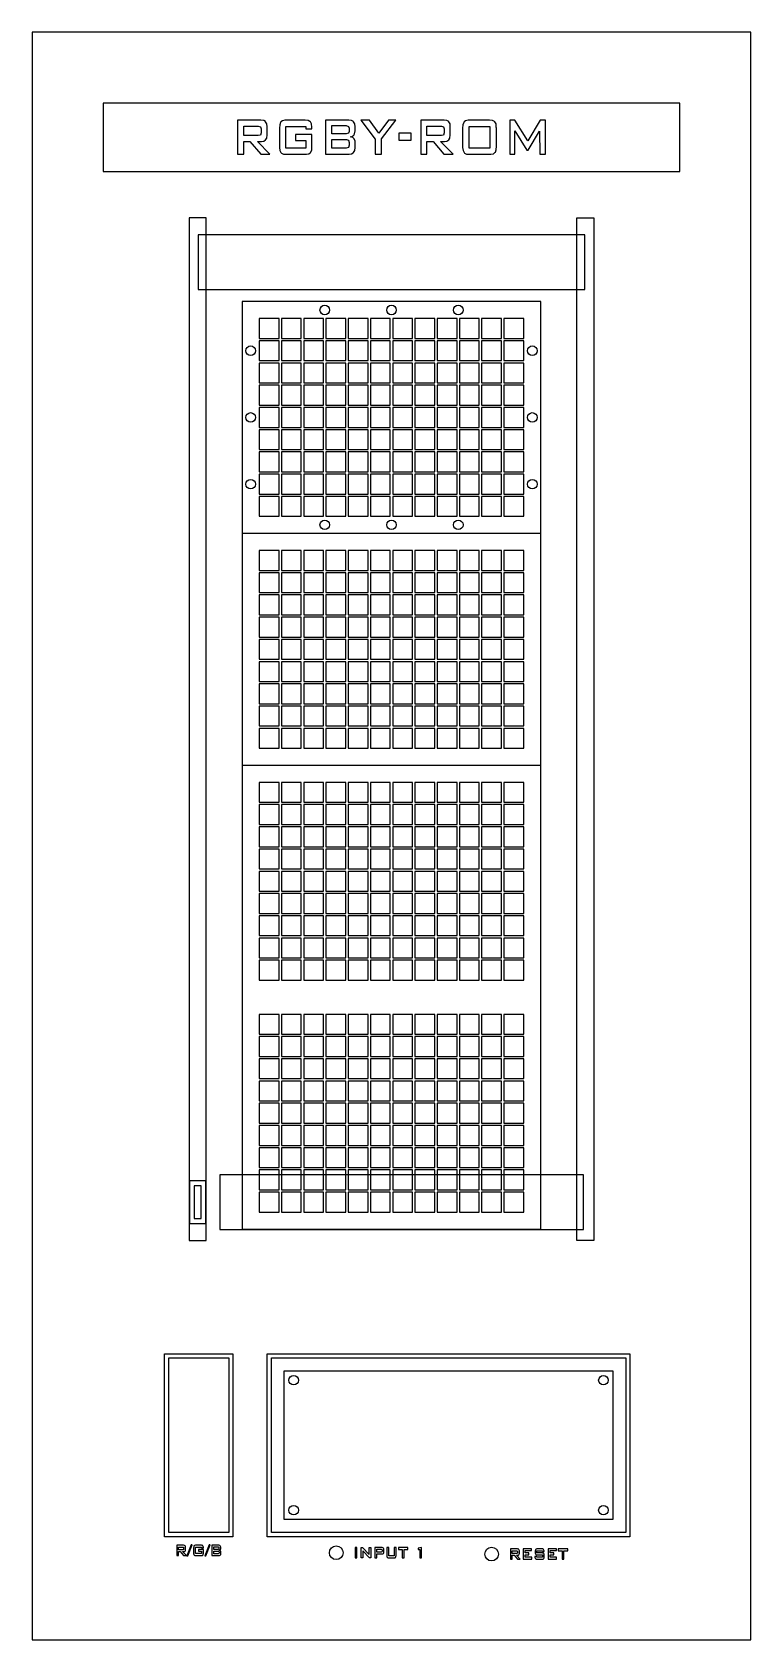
# Model space of a CAD drawing. Header units: inches. Extents: x 547 to 723, y 527 to 790.
# Drawn here: x 592.86 to 603.36, y 657.16 to 680.66 of the extents above; entities that cross this region are included whole.
import ezdxf

# ---------------------------------------------------------------- set-up
doc = ezdxf.new("R2010")
doc.units = ezdxf.units.IN
doc.header["$MEASUREMENT"] = 0

msp = doc.modelspace()

# ---------------------------------------------------------------- linework, layer by layer
at = {"color": 1, "linetype": 'ByBlock'}
for points in [[(592.861, 680.664), (592.861, 657.164), (603.361, 657.164), (603.361, 680.664)], [(593.898, 678.627), (602.324, 678.627), (602.324, 679.627), (593.898, 679.627)], [(595.403, 677.952), (595.153, 677.952), (595.153, 662.999), (595.403, 662.999)], [(600.818, 677.952), (601.068, 677.952), (601.068, 662.999), (600.818, 662.999)], [(600.293, 676.727), (595.928, 676.727), (595.928, 663.167), (600.293, 663.167)], [(600.293, 673.337), (595.928, 673.337), (595.928, 669.947), (600.293, 669.947)], [(594.857, 661.284), (595.732, 661.284), (595.732, 658.734), (594.857, 658.734)], [(596.357, 661.284), (601.532, 661.284), (601.532, 658.734), (596.357, 658.734)]]:
    msp.add_lwpolyline(points, close=True, dxfattribs=at)
at = {"color": 2, "linetype": 'ByBlock', "flags": 128}
for points in [[(596.247, 679.071), (596.272, 679.09), (596.288, 679.116), (596.294, 679.163), (596.294, 679.281), (596.288, 679.322), (596.272, 679.354), (596.269, 679.357), (596.243, 679.373), (596.202, 679.376), (595.86, 679.376), (595.86, 678.878), (595.952, 678.878), (595.952, 679.065), (596.04, 679.065), (596.202, 678.878), (596.335, 678.878), (596.151, 679.065), (596.202, 679.065), (596.209, 679.065)], [(596.205, 679.252), (596.205, 679.192), (596.196, 679.16), (596.161, 679.151), (595.952, 679.151), (595.952, 679.29), (596.161, 679.29), (596.196, 679.281)], [(596.948, 679.265), (596.948, 679.274), (596.941, 679.322), (596.929, 679.354), (596.919, 679.36), (596.891, 679.373), (596.849, 679.376), (596.573, 679.376), (596.554, 679.376), (596.519, 679.37), (596.494, 679.351), (596.491, 679.344), (596.478, 679.309), (596.475, 679.259), (596.475, 678.995), (596.475, 678.979), (596.481, 678.932), (596.494, 678.903), (596.504, 678.894), (596.532, 678.881), (596.573, 678.878), (596.849, 678.878), (596.868, 678.878), (596.903, 678.884), (596.929, 678.903), (596.932, 678.909), (596.945, 678.944), (596.948, 678.995), (596.948, 679.167), (596.707, 679.167), (596.707, 679.081), (596.859, 679.081), (596.859, 678.97), (596.567, 678.97), (596.567, 679.287), (596.859, 679.287), (596.859, 679.252), (596.948, 679.252)], [(597.582, 679.04), (597.579, 679.068), (597.563, 679.103), (597.544, 679.122), (597.509, 679.135), (597.532, 679.141), (597.56, 679.16), (597.57, 679.176), (597.579, 679.22), (597.579, 679.281), (597.573, 679.322), (597.557, 679.354), (597.554, 679.357), (597.528, 679.373), (597.487, 679.376), (597.144, 679.376), (597.144, 678.878), (597.462, 678.878), (597.49, 678.878), (597.525, 678.887), (597.551, 678.9), (597.554, 678.903), (597.573, 678.932), (597.582, 678.976)], [(597.49, 679.259), (597.49, 679.211), (597.484, 679.186), (597.449, 679.176), (597.237, 679.176), (597.237, 679.297), (597.449, 679.297), (597.484, 679.287)], [(597.966, 679.103), (598.172, 679.376), (598.065, 679.376), (597.925, 679.186), (597.789, 679.376), (597.665, 679.376), (597.871, 679.1), (597.871, 678.878), (597.966, 678.878)], [(598.398, 679.186), (598.217, 679.186), (598.217, 679.084), (598.398, 679.084)], [(598.969, 679.281), (598.966, 679.322), (598.95, 679.354), (598.947, 679.357), (598.918, 679.373), (598.88, 679.376), (598.537, 679.376), (598.537, 678.878), (598.629, 678.878), (598.629, 679.065), (598.718, 679.065), (598.877, 678.878), (599.013, 678.878), (598.826, 679.065), (598.88, 679.065), (598.883, 679.065), (598.921, 679.071), (598.95, 679.09), (598.962, 679.116), (598.969, 679.163)], [(598.88, 679.252), (598.88, 679.192), (598.87, 679.16), (598.839, 679.151), (598.629, 679.151), (598.629, 679.29), (598.839, 679.29), (598.87, 679.281)], [(599.645, 679.259), (599.641, 679.274), (599.638, 679.322), (599.622, 679.351), (599.616, 679.36), (599.588, 679.373), (599.543, 679.376), (599.251, 679.376), (599.232, 679.376), (599.194, 679.37), (599.172, 679.351), (599.166, 679.344), (599.153, 679.309), (599.15, 679.259), (599.15, 678.995), (599.15, 678.979), (599.156, 678.932), (599.172, 678.903), (599.178, 678.894), (599.207, 678.881), (599.251, 678.878), (599.543, 678.878), (599.562, 678.878), (599.6, 678.884), (599.622, 678.903), (599.629, 678.909), (599.638, 678.944), (599.645, 678.995)], [(599.245, 679.287), (599.549, 679.287), (599.549, 678.97), (599.245, 678.97)], [(600.362, 679.376), (600.285, 679.376), (600.102, 679.074), (599.914, 679.376), (599.838, 679.376), (599.838, 678.878), (599.914, 678.878), (599.914, 679.22), (600.086, 678.938), (600.105, 678.938), (600.273, 679.217), (600.276, 678.878), (600.362, 678.878)], [(597.494, 679.049), (597.494, 679.011), (597.484, 678.976), (597.449, 678.966), (597.237, 678.966), (597.237, 679.093), (597.449, 679.093), (597.452, 679.093), (597.484, 679.084)], [(595.087, 658.455), (595.095, 658.46), (595.1, 658.468), (595.101, 658.482), (595.101, 658.517), (595.1, 658.53), (595.095, 658.539), (595.094, 658.54), (595.086, 658.545), (595.074, 658.546), (594.972, 658.546), (594.972, 658.396), (594.999, 658.396), (594.999, 658.453), (595.025, 658.453), (595.074, 658.396), (595.114, 658.396), (595.059, 658.453), (595.074, 658.453), (595.076, 658.453)], [(595.074, 658.509), (595.074, 658.49), (595.072, 658.481), (595.062, 658.479), (594.999, 658.479), (594.999, 658.52), (595.062, 658.52), (595.072, 658.518)], [(595.182, 658.551), (595.122, 658.391), (595.137, 658.391), (595.197, 658.551)], [(595.363, 658.512), (595.362, 658.516), (595.36, 658.53), (595.356, 658.539), (595.354, 658.541), (595.345, 658.545), (595.333, 658.546), (595.25, 658.546), (595.245, 658.546), (595.234, 658.543), (595.226, 658.539), (595.225, 658.536), (595.221, 658.526), (595.22, 658.511), (595.22, 658.431), (595.22, 658.427), (595.222, 658.412), (595.226, 658.404), (595.229, 658.401), (595.237, 658.397), (595.25, 658.396), (595.333, 658.396), (595.338, 658.396), (595.349, 658.399), (595.356, 658.404), (595.358, 658.406), (595.361, 658.416), (595.363, 658.431), (595.363, 658.483), (595.289, 658.483), (595.289, 658.458), (595.335, 658.458), (595.335, 658.424), (595.248, 658.424), (595.248, 658.519), (595.335, 658.519), (595.335, 658.509), (595.363, 658.509)], [(595.445, 658.551), (595.385, 658.391), (595.4, 658.391), (595.461, 658.551)], [(595.617, 658.445), (595.616, 658.453), (595.611, 658.464), (595.605, 658.469), (595.595, 658.473), (595.602, 658.476), (595.611, 658.482), (595.613, 658.486), (595.616, 658.499), (595.616, 658.517), (595.614, 658.53), (595.609, 658.539), (595.609, 658.54), (595.601, 658.545), (595.589, 658.546), (595.486, 658.546), (595.486, 658.396), (595.582, 658.396), (595.59, 658.397), (595.6, 658.399), (595.608, 658.403), (595.608, 658.404), (595.615, 658.412), (595.617, 658.425)], [(595.59, 658.511), (595.59, 658.497), (595.587, 658.488), (595.577, 658.486), (595.514, 658.486), (595.514, 658.522), (595.577, 658.522), (595.587, 658.519)], [(597.606, 658.512), (597.578, 658.512), (597.578, 658.363), (597.606, 658.363)], [(597.808, 658.363), (597.789, 658.363), (597.691, 658.465), (597.691, 658.363), (597.666, 658.363), (597.666, 658.512), (597.686, 658.512), (597.782, 658.412), (597.782, 658.512), (597.808, 658.512)], [(597.999, 658.484), (597.997, 658.496), (597.992, 658.506), (597.992, 658.506), (597.983, 658.511), (597.972, 658.512), (597.869, 658.512), (597.869, 658.363), (597.896, 658.363), (597.896, 658.421), (597.972, 658.421), (597.973, 658.421), (597.985, 658.423), (597.992, 658.428), (597.997, 658.436), (597.999, 658.45)], [(597.972, 658.475), (597.972, 658.459), (597.97, 658.449), (597.959, 658.447), (597.896, 658.447), (597.896, 658.487), (597.959, 658.487), (597.97, 658.484)], [(598.149, 658.512), (598.149, 658.39), (598.07, 658.39), (598.07, 658.512), (598.042, 658.512), (598.042, 658.398), (598.042, 658.393), (598.044, 658.379), (598.048, 658.37), (598.05, 658.368), (598.059, 658.364), (598.071, 658.363), (598.148, 658.363), (598.153, 658.363), (598.164, 658.365), (598.171, 658.37), (598.173, 658.372), (598.176, 658.382), (598.177, 658.398), (598.177, 658.512)], [(598.35, 658.486), (598.35, 658.512), (598.212, 658.512), (598.212, 658.486), (598.267, 658.486), (598.267, 658.363), (598.295, 658.363), (598.295, 658.486)], [(598.551, 658.514), (598.5, 658.504), (598.5, 658.484), (598.526, 658.484), (598.526, 658.363), (598.551, 658.363)], [(599.979, 658.464), (599.977, 658.477), (599.972, 658.486), (599.971, 658.487), (599.963, 658.491), (599.951, 658.493), (599.849, 658.493), (599.849, 658.343), (599.876, 658.343), (599.876, 658.4), (599.902, 658.4), (599.951, 658.343), (599.991, 658.343), (599.935, 658.4), (599.951, 658.4), (599.953, 658.4), (599.964, 658.402), (599.972, 658.407), (599.976, 658.415), (599.979, 658.429)], [(600.063, 658.371), (600.063, 658.408), (600.119, 658.408), (600.119, 658.434), (600.063, 658.434), (600.063, 658.468), (600.158, 658.468), (600.158, 658.493), (600.035, 658.493), (600.035, 658.343), (600.159, 658.343), (600.159, 658.371)], [(600.341, 658.399), (600.341, 658.404), (600.339, 658.418), (600.334, 658.427), (600.332, 658.43), (600.323, 658.433), (600.311, 658.435), (600.236, 658.435), (600.236, 658.467), (600.315, 658.467), (600.315, 658.457), (600.34, 658.457), (600.34, 658.461), (600.34, 658.463), (600.337, 658.477), (600.333, 658.486), (600.331, 658.488), (600.322, 658.492), (600.31, 658.493), (600.241, 658.493), (600.236, 658.493), (600.225, 658.491), (600.218, 658.486), (600.216, 658.483), (600.213, 658.473), (600.212, 658.458), (600.212, 658.441), (600.212, 658.436), (600.213, 658.422), (600.218, 658.413), (600.22, 658.411), (600.229, 658.407), (600.241, 658.406), (600.316, 658.406), (600.316, 658.371), (600.232, 658.371), (600.232, 658.383), (600.207, 658.383), (600.207, 658.378), (600.207, 658.373), (600.209, 658.359), (600.213, 658.351), (600.216, 658.348), (600.224, 658.345), (600.237, 658.343), (600.311, 658.343), (600.317, 658.343), (600.328, 658.345), (600.334, 658.351), (600.336, 658.353), (600.34, 658.363), (600.341, 658.378)], [(600.427, 658.371), (600.427, 658.408), (600.482, 658.408), (600.482, 658.434), (600.427, 658.434), (600.427, 658.468), (600.522, 658.468), (600.522, 658.493), (600.399, 658.493), (600.399, 658.343), (600.523, 658.343), (600.523, 658.371)], [(600.686, 658.466), (600.686, 658.493), (600.547, 658.493), (600.547, 658.466), (600.602, 658.466), (600.602, 658.343), (600.63, 658.343), (600.63, 658.466)], [(595.591, 658.448), (595.591, 658.437), (595.588, 658.426), (595.588, 658.426), (595.577, 658.423), (595.514, 658.423), (595.514, 658.461), (595.577, 658.461), (595.579, 658.461), (595.588, 658.458)], [(599.951, 658.455), (599.951, 658.437), (599.949, 658.428), (599.939, 658.425), (599.876, 658.425), (599.876, 658.467), (599.939, 658.467), (599.949, 658.465)]]:
    msp.add_lwpolyline(points, close=True, dxfattribs=at)
at = {"color": 3, "linetype": 'ByBlock'}
for points in [[(595.286, 676.902), (600.936, 676.902), (600.936, 677.702), (595.286, 677.702)], [(595.603, 663.162), (600.916, 663.162), (600.916, 663.962), (595.603, 663.962)], [(596.544, 661.096), (601.344, 661.096), (601.344, 658.921), (596.544, 658.921)]]:
    msp.add_lwpolyline(points, close=True, dxfattribs=at)
at = {"color": 4, "linetype": 'ByBlock'}
for points in [[(596.178, 676.187), (596.468, 676.187), (596.468, 676.477), (596.178, 676.477)], [(596.503, 676.187), (596.793, 676.187), (596.793, 676.477), (596.503, 676.477)], [(596.828, 676.187), (597.118, 676.187), (597.118, 676.477), (596.828, 676.477)], [(597.153, 676.187), (597.443, 676.187), (597.443, 676.477), (597.153, 676.477)], [(597.478, 676.187), (597.768, 676.187), (597.768, 676.477), (597.478, 676.477)], [(597.803, 676.187), (598.093, 676.187), (598.093, 676.477), (597.803, 676.477)], [(598.128, 676.187), (598.418, 676.187), (598.418, 676.477), (598.128, 676.477)], [(598.453, 676.187), (598.743, 676.187), (598.743, 676.477), (598.453, 676.477)], [(598.778, 676.187), (599.068, 676.187), (599.068, 676.477), (598.778, 676.477)], [(599.103, 676.187), (599.393, 676.187), (599.393, 676.477), (599.103, 676.477)], [(599.428, 676.187), (599.718, 676.187), (599.718, 676.477), (599.428, 676.477)], [(599.753, 676.187), (600.043, 676.187), (600.043, 676.477), (599.753, 676.477)], [(596.178, 675.862), (596.468, 675.862), (596.468, 676.152), (596.178, 676.152)], [(596.503, 675.862), (596.793, 675.862), (596.793, 676.152), (596.503, 676.152)], [(596.828, 675.862), (597.118, 675.862), (597.118, 676.152), (596.828, 676.152)], [(597.153, 675.862), (597.443, 675.862), (597.443, 676.152), (597.153, 676.152)], [(597.478, 675.862), (597.768, 675.862), (597.768, 676.152), (597.478, 676.152)], [(597.803, 675.862), (598.093, 675.862), (598.093, 676.152), (597.803, 676.152)], [(598.128, 675.862), (598.418, 675.862), (598.418, 676.152), (598.128, 676.152)], [(598.453, 675.862), (598.743, 675.862), (598.743, 676.152), (598.453, 676.152)], [(598.778, 675.862), (599.068, 675.862), (599.068, 676.152), (598.778, 676.152)], [(599.103, 675.862), (599.393, 675.862), (599.393, 676.152), (599.103, 676.152)], [(599.428, 675.862), (599.718, 675.862), (599.718, 676.152), (599.428, 676.152)], [(599.753, 675.862), (600.043, 675.862), (600.043, 676.152), (599.753, 676.152)], [(596.178, 675.537), (596.468, 675.537), (596.468, 675.827), (596.178, 675.827)], [(596.503, 675.537), (596.793, 675.537), (596.793, 675.827), (596.503, 675.827)], [(596.828, 675.537), (597.118, 675.537), (597.118, 675.827), (596.828, 675.827)], [(597.153, 675.537), (597.443, 675.537), (597.443, 675.827), (597.153, 675.827)], [(597.478, 675.537), (597.768, 675.537), (597.768, 675.827), (597.478, 675.827)], [(597.803, 675.537), (598.093, 675.537), (598.093, 675.827), (597.803, 675.827)], [(598.128, 675.537), (598.418, 675.537), (598.418, 675.827), (598.128, 675.827)], [(598.453, 675.537), (598.743, 675.537), (598.743, 675.827), (598.453, 675.827)], [(598.778, 675.537), (599.068, 675.537), (599.068, 675.827), (598.778, 675.827)], [(599.103, 675.537), (599.393, 675.537), (599.393, 675.827), (599.103, 675.827)], [(599.428, 675.537), (599.718, 675.537), (599.718, 675.827), (599.428, 675.827)], [(599.753, 675.537), (600.043, 675.537), (600.043, 675.827), (599.753, 675.827)], [(596.178, 675.212), (596.468, 675.212), (596.468, 675.502), (596.178, 675.502)], [(596.503, 675.212), (596.793, 675.212), (596.793, 675.502), (596.503, 675.502)], [(596.828, 675.212), (597.118, 675.212), (597.118, 675.502), (596.828, 675.502)], [(597.153, 675.212), (597.443, 675.212), (597.443, 675.502), (597.153, 675.502)], [(597.478, 675.212), (597.768, 675.212), (597.768, 675.502), (597.478, 675.502)], [(597.803, 675.212), (598.093, 675.212), (598.093, 675.502), (597.803, 675.502)], [(598.128, 675.212), (598.418, 675.212), (598.418, 675.502), (598.128, 675.502)], [(598.453, 675.212), (598.743, 675.212), (598.743, 675.502), (598.453, 675.502)], [(598.778, 675.212), (599.068, 675.212), (599.068, 675.502), (598.778, 675.502)], [(599.103, 675.212), (599.393, 675.212), (599.393, 675.502), (599.103, 675.502)], [(599.428, 675.212), (599.718, 675.212), (599.718, 675.502), (599.428, 675.502)], [(599.753, 675.212), (600.043, 675.212), (600.043, 675.502), (599.753, 675.502)], [(596.178, 674.887), (596.468, 674.887), (596.468, 675.177), (596.178, 675.177)], [(596.503, 674.887), (596.793, 674.887), (596.793, 675.177), (596.503, 675.177)], [(596.828, 674.887), (597.118, 674.887), (597.118, 675.177), (596.828, 675.177)], [(597.153, 674.887), (597.443, 674.887), (597.443, 675.177), (597.153, 675.177)], [(597.478, 674.887), (597.768, 674.887), (597.768, 675.177), (597.478, 675.177)], [(597.803, 674.887), (598.093, 674.887), (598.093, 675.177), (597.803, 675.177)], [(598.128, 674.887), (598.418, 674.887), (598.418, 675.177), (598.128, 675.177)], [(598.453, 674.887), (598.743, 674.887), (598.743, 675.177), (598.453, 675.177)], [(598.778, 674.887), (599.068, 674.887), (599.068, 675.177), (598.778, 675.177)], [(599.103, 674.887), (599.393, 674.887), (599.393, 675.177), (599.103, 675.177)], [(599.428, 674.887), (599.718, 674.887), (599.718, 675.177), (599.428, 675.177)], [(599.753, 674.887), (600.043, 674.887), (600.043, 675.177), (599.753, 675.177)], [(596.178, 674.562), (596.468, 674.562), (596.468, 674.852), (596.178, 674.852)], [(596.503, 674.562), (596.793, 674.562), (596.793, 674.852), (596.503, 674.852)], [(596.828, 674.562), (597.118, 674.562), (597.118, 674.852), (596.828, 674.852)], [(597.153, 674.562), (597.443, 674.562), (597.443, 674.852), (597.153, 674.852)], [(597.478, 674.562), (597.768, 674.562), (597.768, 674.852), (597.478, 674.852)], [(597.803, 674.562), (598.093, 674.562), (598.093, 674.852), (597.803, 674.852)], [(598.128, 674.562), (598.418, 674.562), (598.418, 674.852), (598.128, 674.852)], [(598.453, 674.562), (598.743, 674.562), (598.743, 674.852), (598.453, 674.852)], [(598.778, 674.562), (599.068, 674.562), (599.068, 674.852), (598.778, 674.852)], [(599.103, 674.562), (599.393, 674.562), (599.393, 674.852), (599.103, 674.852)], [(599.428, 674.562), (599.718, 674.562), (599.718, 674.852), (599.428, 674.852)], [(599.753, 674.562), (600.043, 674.562), (600.043, 674.852), (599.753, 674.852)], [(596.178, 674.237), (596.468, 674.237), (596.468, 674.527), (596.178, 674.527)], [(596.503, 674.237), (596.793, 674.237), (596.793, 674.527), (596.503, 674.527)], [(596.828, 674.237), (597.118, 674.237), (597.118, 674.527), (596.828, 674.527)], [(597.153, 674.237), (597.443, 674.237), (597.443, 674.527), (597.153, 674.527)], [(597.478, 674.237), (597.768, 674.237), (597.768, 674.527), (597.478, 674.527)], [(597.803, 674.237), (598.093, 674.237), (598.093, 674.527), (597.803, 674.527)], [(598.128, 674.237), (598.418, 674.237), (598.418, 674.527), (598.128, 674.527)], [(598.453, 674.237), (598.743, 674.237), (598.743, 674.527), (598.453, 674.527)], [(598.778, 674.237), (599.068, 674.237), (599.068, 674.527), (598.778, 674.527)], [(599.103, 674.237), (599.393, 674.237), (599.393, 674.527), (599.103, 674.527)], [(599.428, 674.237), (599.718, 674.237), (599.718, 674.527), (599.428, 674.527)], [(599.753, 674.237), (600.043, 674.237), (600.043, 674.527), (599.753, 674.527)], [(596.178, 673.912), (596.468, 673.912), (596.468, 674.202), (596.178, 674.202)], [(596.503, 673.912), (596.793, 673.912), (596.793, 674.202), (596.503, 674.202)], [(596.828, 673.912), (597.118, 673.912), (597.118, 674.202), (596.828, 674.202)], [(597.153, 673.912), (597.443, 673.912), (597.443, 674.202), (597.153, 674.202)], [(597.478, 673.912), (597.768, 673.912), (597.768, 674.202), (597.478, 674.202)], [(597.803, 673.912), (598.093, 673.912), (598.093, 674.202), (597.803, 674.202)], [(598.128, 673.912), (598.418, 673.912), (598.418, 674.202), (598.128, 674.202)], [(598.453, 673.912), (598.743, 673.912), (598.743, 674.202), (598.453, 674.202)], [(598.778, 673.912), (599.068, 673.912), (599.068, 674.202), (598.778, 674.202)], [(599.103, 673.912), (599.393, 673.912), (599.393, 674.202), (599.103, 674.202)], [(599.428, 673.912), (599.718, 673.912), (599.718, 674.202), (599.428, 674.202)], [(599.753, 673.912), (600.043, 673.912), (600.043, 674.202), (599.753, 674.202)], [(596.178, 673.587), (596.468, 673.587), (596.468, 673.877), (596.178, 673.877)], [(596.503, 673.587), (596.793, 673.587), (596.793, 673.877), (596.503, 673.877)], [(596.828, 673.587), (597.118, 673.587), (597.118, 673.877), (596.828, 673.877)], [(597.153, 673.587), (597.443, 673.587), (597.443, 673.877), (597.153, 673.877)], [(597.478, 673.587), (597.768, 673.587), (597.768, 673.877), (597.478, 673.877)], [(597.803, 673.587), (598.093, 673.587), (598.093, 673.877), (597.803, 673.877)], [(598.128, 673.587), (598.418, 673.587), (598.418, 673.877), (598.128, 673.877)], [(598.453, 673.587), (598.743, 673.587), (598.743, 673.877), (598.453, 673.877)], [(598.778, 673.587), (599.068, 673.587), (599.068, 673.877), (598.778, 673.877)], [(599.103, 673.587), (599.393, 673.587), (599.393, 673.877), (599.103, 673.877)], [(599.428, 673.587), (599.718, 673.587), (599.718, 673.877), (599.428, 673.877)], [(599.753, 673.587), (600.043, 673.587), (600.043, 673.877), (599.753, 673.877)], [(596.178, 672.797), (596.468, 672.797), (596.468, 673.087), (596.178, 673.087)], [(596.503, 672.797), (596.793, 672.797), (596.793, 673.087), (596.503, 673.087)], [(596.828, 672.797), (597.118, 672.797), (597.118, 673.087), (596.828, 673.087)], [(597.153, 672.797), (597.443, 672.797), (597.443, 673.087), (597.153, 673.087)], [(597.478, 672.797), (597.768, 672.797), (597.768, 673.087), (597.478, 673.087)], [(597.803, 672.797), (598.093, 672.797), (598.093, 673.087), (597.803, 673.087)], [(598.128, 672.797), (598.418, 672.797), (598.418, 673.087), (598.128, 673.087)], [(598.453, 672.797), (598.743, 672.797), (598.743, 673.087), (598.453, 673.087)], [(598.778, 672.797), (599.068, 672.797), (599.068, 673.087), (598.778, 673.087)], [(599.103, 672.797), (599.393, 672.797), (599.393, 673.087), (599.103, 673.087)], [(599.428, 672.797), (599.718, 672.797), (599.718, 673.087), (599.428, 673.087)], [(599.753, 672.797), (600.043, 672.797), (600.043, 673.087), (599.753, 673.087)], [(596.178, 672.472), (596.468, 672.472), (596.468, 672.762), (596.178, 672.762)], [(596.503, 672.472), (596.793, 672.472), (596.793, 672.762), (596.503, 672.762)], [(596.828, 672.472), (597.118, 672.472), (597.118, 672.762), (596.828, 672.762)], [(597.153, 672.472), (597.443, 672.472), (597.443, 672.762), (597.153, 672.762)], [(597.478, 672.472), (597.768, 672.472), (597.768, 672.762), (597.478, 672.762)], [(597.803, 672.472), (598.093, 672.472), (598.093, 672.762), (597.803, 672.762)], [(598.128, 672.472), (598.418, 672.472), (598.418, 672.762), (598.128, 672.762)], [(598.453, 672.472), (598.743, 672.472), (598.743, 672.762), (598.453, 672.762)], [(598.778, 672.472), (599.068, 672.472), (599.068, 672.762), (598.778, 672.762)], [(599.103, 672.472), (599.393, 672.472), (599.393, 672.762), (599.103, 672.762)], [(599.428, 672.472), (599.718, 672.472), (599.718, 672.762), (599.428, 672.762)], [(599.753, 672.472), (600.043, 672.472), (600.043, 672.762), (599.753, 672.762)], [(596.178, 672.147), (596.468, 672.147), (596.468, 672.437), (596.178, 672.437)], [(596.503, 672.147), (596.793, 672.147), (596.793, 672.437), (596.503, 672.437)], [(596.828, 672.147), (597.118, 672.147), (597.118, 672.437), (596.828, 672.437)], [(597.153, 672.147), (597.443, 672.147), (597.443, 672.437), (597.153, 672.437)], [(597.478, 672.147), (597.768, 672.147), (597.768, 672.437), (597.478, 672.437)], [(597.803, 672.147), (598.093, 672.147), (598.093, 672.437), (597.803, 672.437)], [(598.128, 672.147), (598.418, 672.147), (598.418, 672.437), (598.128, 672.437)], [(598.453, 672.147), (598.743, 672.147), (598.743, 672.437), (598.453, 672.437)], [(598.778, 672.147), (599.068, 672.147), (599.068, 672.437), (598.778, 672.437)], [(599.103, 672.147), (599.393, 672.147), (599.393, 672.437), (599.103, 672.437)], [(599.428, 672.147), (599.718, 672.147), (599.718, 672.437), (599.428, 672.437)], [(599.753, 672.147), (600.043, 672.147), (600.043, 672.437), (599.753, 672.437)], [(596.178, 671.822), (596.468, 671.822), (596.468, 672.112), (596.178, 672.112)], [(596.503, 671.822), (596.793, 671.822), (596.793, 672.112), (596.503, 672.112)], [(596.828, 671.822), (597.118, 671.822), (597.118, 672.112), (596.828, 672.112)], [(597.153, 671.822), (597.443, 671.822), (597.443, 672.112), (597.153, 672.112)], [(597.478, 671.822), (597.768, 671.822), (597.768, 672.112), (597.478, 672.112)], [(597.803, 671.822), (598.093, 671.822), (598.093, 672.112), (597.803, 672.112)], [(598.128, 671.822), (598.418, 671.822), (598.418, 672.112), (598.128, 672.112)], [(598.453, 671.822), (598.743, 671.822), (598.743, 672.112), (598.453, 672.112)], [(598.778, 671.822), (599.068, 671.822), (599.068, 672.112), (598.778, 672.112)], [(599.103, 671.822), (599.393, 671.822), (599.393, 672.112), (599.103, 672.112)], [(599.428, 671.822), (599.718, 671.822), (599.718, 672.112), (599.428, 672.112)], [(599.753, 671.822), (600.043, 671.822), (600.043, 672.112), (599.753, 672.112)], [(596.178, 671.497), (596.468, 671.497), (596.468, 671.787), (596.178, 671.787)], [(596.503, 671.497), (596.793, 671.497), (596.793, 671.787), (596.503, 671.787)], [(596.828, 671.497), (597.118, 671.497), (597.118, 671.787), (596.828, 671.787)], [(597.153, 671.497), (597.443, 671.497), (597.443, 671.787), (597.153, 671.787)], [(597.478, 671.497), (597.768, 671.497), (597.768, 671.787), (597.478, 671.787)], [(597.803, 671.497), (598.093, 671.497), (598.093, 671.787), (597.803, 671.787)], [(598.128, 671.497), (598.418, 671.497), (598.418, 671.787), (598.128, 671.787)], [(598.453, 671.497), (598.743, 671.497), (598.743, 671.787), (598.453, 671.787)], [(598.778, 671.497), (599.068, 671.497), (599.068, 671.787), (598.778, 671.787)], [(599.103, 671.497), (599.393, 671.497), (599.393, 671.787), (599.103, 671.787)], [(599.428, 671.497), (599.718, 671.497), (599.718, 671.787), (599.428, 671.787)], [(599.753, 671.497), (600.043, 671.497), (600.043, 671.787), (599.753, 671.787)], [(596.178, 671.172), (596.468, 671.172), (596.468, 671.462), (596.178, 671.462)], [(596.503, 671.172), (596.793, 671.172), (596.793, 671.462), (596.503, 671.462)], [(596.828, 671.172), (597.118, 671.172), (597.118, 671.462), (596.828, 671.462)], [(597.153, 671.172), (597.443, 671.172), (597.443, 671.462), (597.153, 671.462)], [(597.478, 671.172), (597.768, 671.172), (597.768, 671.462), (597.478, 671.462)], [(597.803, 671.172), (598.093, 671.172), (598.093, 671.462), (597.803, 671.462)], [(598.128, 671.172), (598.418, 671.172), (598.418, 671.462), (598.128, 671.462)], [(598.453, 671.172), (598.743, 671.172), (598.743, 671.462), (598.453, 671.462)], [(598.778, 671.172), (599.068, 671.172), (599.068, 671.462), (598.778, 671.462)], [(599.103, 671.172), (599.393, 671.172), (599.393, 671.462), (599.103, 671.462)], [(599.428, 671.172), (599.718, 671.172), (599.718, 671.462), (599.428, 671.462)], [(599.753, 671.172), (600.043, 671.172), (600.043, 671.462), (599.753, 671.462)], [(596.178, 670.847), (596.468, 670.847), (596.468, 671.137), (596.178, 671.137)], [(596.503, 670.847), (596.793, 670.847), (596.793, 671.137), (596.503, 671.137)], [(596.828, 670.847), (597.118, 670.847), (597.118, 671.137), (596.828, 671.137)], [(597.153, 670.847), (597.443, 670.847), (597.443, 671.137), (597.153, 671.137)], [(597.478, 670.847), (597.768, 670.847), (597.768, 671.137), (597.478, 671.137)], [(597.803, 670.847), (598.093, 670.847), (598.093, 671.137), (597.803, 671.137)], [(598.128, 670.847), (598.418, 670.847), (598.418, 671.137), (598.128, 671.137)], [(598.453, 670.847), (598.743, 670.847), (598.743, 671.137), (598.453, 671.137)], [(598.778, 670.847), (599.068, 670.847), (599.068, 671.137), (598.778, 671.137)], [(599.103, 670.847), (599.393, 670.847), (599.393, 671.137), (599.103, 671.137)], [(599.428, 670.847), (599.718, 670.847), (599.718, 671.137), (599.428, 671.137)], [(599.753, 670.847), (600.043, 670.847), (600.043, 671.137), (599.753, 671.137)], [(596.178, 670.522), (596.468, 670.522), (596.468, 670.812), (596.178, 670.812)], [(596.503, 670.522), (596.793, 670.522), (596.793, 670.812), (596.503, 670.812)], [(596.828, 670.522), (597.118, 670.522), (597.118, 670.812), (596.828, 670.812)], [(597.153, 670.522), (597.443, 670.522), (597.443, 670.812), (597.153, 670.812)], [(597.478, 670.522), (597.768, 670.522), (597.768, 670.812), (597.478, 670.812)], [(597.803, 670.522), (598.093, 670.522), (598.093, 670.812), (597.803, 670.812)], [(598.128, 670.522), (598.418, 670.522), (598.418, 670.812), (598.128, 670.812)], [(598.453, 670.522), (598.743, 670.522), (598.743, 670.812), (598.453, 670.812)], [(598.778, 670.522), (599.068, 670.522), (599.068, 670.812), (598.778, 670.812)], [(599.103, 670.522), (599.393, 670.522), (599.393, 670.812), (599.103, 670.812)], [(599.428, 670.522), (599.718, 670.522), (599.718, 670.812), (599.428, 670.812)], [(599.753, 670.522), (600.043, 670.522), (600.043, 670.812), (599.753, 670.812)], [(596.178, 670.197), (596.468, 670.197), (596.468, 670.487), (596.178, 670.487)], [(596.503, 670.197), (596.793, 670.197), (596.793, 670.487), (596.503, 670.487)], [(596.828, 670.197), (597.118, 670.197), (597.118, 670.487), (596.828, 670.487)], [(597.153, 670.197), (597.443, 670.197), (597.443, 670.487), (597.153, 670.487)], [(597.478, 670.197), (597.768, 670.197), (597.768, 670.487), (597.478, 670.487)], [(597.803, 670.197), (598.093, 670.197), (598.093, 670.487), (597.803, 670.487)], [(598.128, 670.197), (598.418, 670.197), (598.418, 670.487), (598.128, 670.487)], [(598.453, 670.197), (598.743, 670.197), (598.743, 670.487), (598.453, 670.487)], [(598.778, 670.197), (599.068, 670.197), (599.068, 670.487), (598.778, 670.487)], [(599.103, 670.197), (599.393, 670.197), (599.393, 670.487), (599.103, 670.487)], [(599.428, 670.197), (599.718, 670.197), (599.718, 670.487), (599.428, 670.487)], [(599.753, 670.197), (600.043, 670.197), (600.043, 670.487), (599.753, 670.487)], [(596.178, 669.407), (596.468, 669.407), (596.468, 669.697), (596.178, 669.697)], [(596.503, 669.407), (596.793, 669.407), (596.793, 669.697), (596.503, 669.697)], [(596.828, 669.407), (597.118, 669.407), (597.118, 669.697), (596.828, 669.697)], [(597.153, 669.407), (597.443, 669.407), (597.443, 669.697), (597.153, 669.697)], [(597.478, 669.407), (597.768, 669.407), (597.768, 669.697), (597.478, 669.697)], [(597.803, 669.407), (598.093, 669.407), (598.093, 669.697), (597.803, 669.697)], [(598.128, 669.407), (598.418, 669.407), (598.418, 669.697), (598.128, 669.697)], [(598.453, 669.407), (598.743, 669.407), (598.743, 669.697), (598.453, 669.697)], [(598.778, 669.407), (599.068, 669.407), (599.068, 669.697), (598.778, 669.697)], [(599.103, 669.407), (599.393, 669.407), (599.393, 669.697), (599.103, 669.697)], [(599.428, 669.407), (599.718, 669.407), (599.718, 669.697), (599.428, 669.697)], [(599.753, 669.407), (600.043, 669.407), (600.043, 669.697), (599.753, 669.697)], [(596.178, 669.082), (596.468, 669.082), (596.468, 669.372), (596.178, 669.372)], [(596.503, 669.082), (596.793, 669.082), (596.793, 669.372), (596.503, 669.372)], [(596.828, 669.082), (597.118, 669.082), (597.118, 669.372), (596.828, 669.372)], [(597.153, 669.082), (597.443, 669.082), (597.443, 669.372), (597.153, 669.372)], [(597.478, 669.082), (597.768, 669.082), (597.768, 669.372), (597.478, 669.372)], [(597.803, 669.082), (598.093, 669.082), (598.093, 669.372), (597.803, 669.372)], [(598.128, 669.082), (598.418, 669.082), (598.418, 669.372), (598.128, 669.372)], [(598.453, 669.082), (598.743, 669.082), (598.743, 669.372), (598.453, 669.372)], [(598.778, 669.082), (599.068, 669.082), (599.068, 669.372), (598.778, 669.372)], [(599.103, 669.082), (599.393, 669.082), (599.393, 669.372), (599.103, 669.372)], [(599.428, 669.082), (599.718, 669.082), (599.718, 669.372), (599.428, 669.372)], [(599.753, 669.082), (600.043, 669.082), (600.043, 669.372), (599.753, 669.372)], [(596.178, 668.757), (596.468, 668.757), (596.468, 669.047), (596.178, 669.047)], [(596.503, 668.757), (596.793, 668.757), (596.793, 669.047), (596.503, 669.047)], [(596.828, 668.757), (597.118, 668.757), (597.118, 669.047), (596.828, 669.047)], [(597.153, 668.757), (597.443, 668.757), (597.443, 669.047), (597.153, 669.047)], [(597.478, 668.757), (597.768, 668.757), (597.768, 669.047), (597.478, 669.047)], [(597.803, 668.757), (598.093, 668.757), (598.093, 669.047), (597.803, 669.047)], [(598.128, 668.757), (598.418, 668.757), (598.418, 669.047), (598.128, 669.047)], [(598.453, 668.757), (598.743, 668.757), (598.743, 669.047), (598.453, 669.047)], [(598.778, 668.757), (599.068, 668.757), (599.068, 669.047), (598.778, 669.047)], [(599.103, 668.757), (599.393, 668.757), (599.393, 669.047), (599.103, 669.047)], [(599.428, 668.757), (599.718, 668.757), (599.718, 669.047), (599.428, 669.047)], [(599.753, 668.757), (600.043, 668.757), (600.043, 669.047), (599.753, 669.047)], [(596.178, 668.432), (596.468, 668.432), (596.468, 668.722), (596.178, 668.722)], [(596.503, 668.432), (596.793, 668.432), (596.793, 668.722), (596.503, 668.722)], [(596.828, 668.432), (597.118, 668.432), (597.118, 668.722), (596.828, 668.722)], [(597.153, 668.432), (597.443, 668.432), (597.443, 668.722), (597.153, 668.722)], [(597.478, 668.432), (597.768, 668.432), (597.768, 668.722), (597.478, 668.722)], [(597.803, 668.432), (598.093, 668.432), (598.093, 668.722), (597.803, 668.722)], [(598.128, 668.432), (598.418, 668.432), (598.418, 668.722), (598.128, 668.722)], [(598.453, 668.432), (598.743, 668.432), (598.743, 668.722), (598.453, 668.722)], [(598.778, 668.432), (599.068, 668.432), (599.068, 668.722), (598.778, 668.722)], [(599.103, 668.432), (599.393, 668.432), (599.393, 668.722), (599.103, 668.722)], [(599.428, 668.432), (599.718, 668.432), (599.718, 668.722), (599.428, 668.722)], [(599.753, 668.432), (600.043, 668.432), (600.043, 668.722), (599.753, 668.722)], [(596.178, 668.107), (596.468, 668.107), (596.468, 668.397), (596.178, 668.397)], [(596.503, 668.107), (596.793, 668.107), (596.793, 668.397), (596.503, 668.397)], [(596.828, 668.107), (597.118, 668.107), (597.118, 668.397), (596.828, 668.397)], [(597.153, 668.107), (597.443, 668.107), (597.443, 668.397), (597.153, 668.397)], [(597.478, 668.107), (597.768, 668.107), (597.768, 668.397), (597.478, 668.397)], [(597.803, 668.107), (598.093, 668.107), (598.093, 668.397), (597.803, 668.397)], [(598.128, 668.107), (598.418, 668.107), (598.418, 668.397), (598.128, 668.397)], [(598.453, 668.107), (598.743, 668.107), (598.743, 668.397), (598.453, 668.397)], [(598.778, 668.107), (599.068, 668.107), (599.068, 668.397), (598.778, 668.397)], [(599.103, 668.107), (599.393, 668.107), (599.393, 668.397), (599.103, 668.397)], [(599.428, 668.107), (599.718, 668.107), (599.718, 668.397), (599.428, 668.397)], [(599.753, 668.107), (600.043, 668.107), (600.043, 668.397), (599.753, 668.397)], [(596.178, 667.782), (596.468, 667.782), (596.468, 668.072), (596.178, 668.072)], [(596.503, 667.782), (596.793, 667.782), (596.793, 668.072), (596.503, 668.072)], [(596.828, 667.782), (597.118, 667.782), (597.118, 668.072), (596.828, 668.072)], [(597.153, 667.782), (597.443, 667.782), (597.443, 668.072), (597.153, 668.072)], [(597.478, 667.782), (597.768, 667.782), (597.768, 668.072), (597.478, 668.072)], [(597.803, 667.782), (598.093, 667.782), (598.093, 668.072), (597.803, 668.072)], [(598.128, 667.782), (598.418, 667.782), (598.418, 668.072), (598.128, 668.072)], [(598.453, 667.782), (598.743, 667.782), (598.743, 668.072), (598.453, 668.072)], [(598.778, 667.782), (599.068, 667.782), (599.068, 668.072), (598.778, 668.072)], [(599.103, 667.782), (599.393, 667.782), (599.393, 668.072), (599.103, 668.072)], [(599.428, 667.782), (599.718, 667.782), (599.718, 668.072), (599.428, 668.072)], [(599.753, 667.782), (600.043, 667.782), (600.043, 668.072), (599.753, 668.072)], [(596.178, 667.457), (596.468, 667.457), (596.468, 667.747), (596.178, 667.747)], [(596.503, 667.457), (596.793, 667.457), (596.793, 667.747), (596.503, 667.747)], [(596.828, 667.457), (597.118, 667.457), (597.118, 667.747), (596.828, 667.747)], [(597.153, 667.457), (597.443, 667.457), (597.443, 667.747), (597.153, 667.747)], [(597.478, 667.457), (597.768, 667.457), (597.768, 667.747), (597.478, 667.747)], [(597.803, 667.457), (598.093, 667.457), (598.093, 667.747), (597.803, 667.747)], [(598.128, 667.457), (598.418, 667.457), (598.418, 667.747), (598.128, 667.747)], [(598.453, 667.457), (598.743, 667.457), (598.743, 667.747), (598.453, 667.747)], [(598.778, 667.457), (599.068, 667.457), (599.068, 667.747), (598.778, 667.747)], [(599.103, 667.457), (599.393, 667.457), (599.393, 667.747), (599.103, 667.747)], [(599.428, 667.457), (599.718, 667.457), (599.718, 667.747), (599.428, 667.747)], [(599.753, 667.457), (600.043, 667.457), (600.043, 667.747), (599.753, 667.747)], [(596.178, 667.132), (596.468, 667.132), (596.468, 667.422), (596.178, 667.422)], [(596.503, 667.132), (596.793, 667.132), (596.793, 667.422), (596.503, 667.422)], [(596.828, 667.132), (597.118, 667.132), (597.118, 667.422), (596.828, 667.422)], [(597.153, 667.132), (597.443, 667.132), (597.443, 667.422), (597.153, 667.422)], [(597.478, 667.132), (597.768, 667.132), (597.768, 667.422), (597.478, 667.422)], [(597.803, 667.132), (598.093, 667.132), (598.093, 667.422), (597.803, 667.422)], [(598.128, 667.132), (598.418, 667.132), (598.418, 667.422), (598.128, 667.422)], [(598.453, 667.132), (598.743, 667.132), (598.743, 667.422), (598.453, 667.422)], [(598.778, 667.132), (599.068, 667.132), (599.068, 667.422), (598.778, 667.422)], [(599.103, 667.132), (599.393, 667.132), (599.393, 667.422), (599.103, 667.422)], [(599.428, 667.132), (599.718, 667.132), (599.718, 667.422), (599.428, 667.422)], [(599.753, 667.132), (600.043, 667.132), (600.043, 667.422), (599.753, 667.422)], [(596.178, 666.807), (596.468, 666.807), (596.468, 667.097), (596.178, 667.097)], [(596.503, 666.807), (596.793, 666.807), (596.793, 667.097), (596.503, 667.097)], [(596.828, 666.807), (597.118, 666.807), (597.118, 667.097), (596.828, 667.097)], [(597.153, 666.807), (597.443, 666.807), (597.443, 667.097), (597.153, 667.097)], [(597.478, 666.807), (597.768, 666.807), (597.768, 667.097), (597.478, 667.097)], [(597.803, 666.807), (598.093, 666.807), (598.093, 667.097), (597.803, 667.097)], [(598.128, 666.807), (598.418, 666.807), (598.418, 667.097), (598.128, 667.097)], [(598.453, 666.807), (598.743, 666.807), (598.743, 667.097), (598.453, 667.097)], [(598.778, 666.807), (599.068, 666.807), (599.068, 667.097), (598.778, 667.097)], [(599.103, 666.807), (599.393, 666.807), (599.393, 667.097), (599.103, 667.097)], [(599.428, 666.807), (599.718, 666.807), (599.718, 667.097), (599.428, 667.097)], [(599.753, 666.807), (600.043, 666.807), (600.043, 667.097), (599.753, 667.097)], [(596.178, 666.017), (596.468, 666.017), (596.468, 666.307), (596.178, 666.307)], [(596.503, 666.017), (596.793, 666.017), (596.793, 666.307), (596.503, 666.307)], [(596.828, 666.017), (597.118, 666.017), (597.118, 666.307), (596.828, 666.307)], [(597.153, 666.017), (597.443, 666.017), (597.443, 666.307), (597.153, 666.307)], [(597.478, 666.017), (597.768, 666.017), (597.768, 666.307), (597.478, 666.307)], [(597.803, 666.017), (598.093, 666.017), (598.093, 666.307), (597.803, 666.307)], [(598.128, 666.017), (598.418, 666.017), (598.418, 666.307), (598.128, 666.307)], [(598.453, 666.017), (598.743, 666.017), (598.743, 666.307), (598.453, 666.307)], [(598.778, 666.017), (599.068, 666.017), (599.068, 666.307), (598.778, 666.307)], [(599.103, 666.017), (599.393, 666.017), (599.393, 666.307), (599.103, 666.307)], [(599.428, 666.017), (599.718, 666.017), (599.718, 666.307), (599.428, 666.307)], [(599.753, 666.017), (600.043, 666.017), (600.043, 666.307), (599.753, 666.307)], [(596.178, 665.692), (596.468, 665.692), (596.468, 665.982), (596.178, 665.982)], [(596.503, 665.692), (596.793, 665.692), (596.793, 665.982), (596.503, 665.982)], [(596.828, 665.692), (597.118, 665.692), (597.118, 665.982), (596.828, 665.982)], [(597.153, 665.692), (597.443, 665.692), (597.443, 665.982), (597.153, 665.982)], [(597.478, 665.692), (597.768, 665.692), (597.768, 665.982), (597.478, 665.982)], [(597.803, 665.692), (598.093, 665.692), (598.093, 665.982), (597.803, 665.982)], [(598.128, 665.692), (598.418, 665.692), (598.418, 665.982), (598.128, 665.982)], [(598.453, 665.692), (598.743, 665.692), (598.743, 665.982), (598.453, 665.982)], [(598.778, 665.692), (599.068, 665.692), (599.068, 665.982), (598.778, 665.982)], [(599.103, 665.692), (599.393, 665.692), (599.393, 665.982), (599.103, 665.982)], [(599.428, 665.692), (599.718, 665.692), (599.718, 665.982), (599.428, 665.982)], [(599.753, 665.692), (600.043, 665.692), (600.043, 665.982), (599.753, 665.982)], [(596.178, 665.367), (596.468, 665.367), (596.468, 665.657), (596.178, 665.657)], [(596.503, 665.367), (596.793, 665.367), (596.793, 665.657), (596.503, 665.657)], [(596.828, 665.367), (597.118, 665.367), (597.118, 665.657), (596.828, 665.657)], [(597.153, 665.367), (597.443, 665.367), (597.443, 665.657), (597.153, 665.657)], [(597.478, 665.367), (597.768, 665.367), (597.768, 665.657), (597.478, 665.657)], [(597.803, 665.367), (598.093, 665.367), (598.093, 665.657), (597.803, 665.657)], [(598.128, 665.367), (598.418, 665.367), (598.418, 665.657), (598.128, 665.657)], [(598.453, 665.367), (598.743, 665.367), (598.743, 665.657), (598.453, 665.657)], [(598.778, 665.367), (599.068, 665.367), (599.068, 665.657), (598.778, 665.657)], [(599.103, 665.367), (599.393, 665.367), (599.393, 665.657), (599.103, 665.657)], [(599.428, 665.367), (599.718, 665.367), (599.718, 665.657), (599.428, 665.657)], [(599.753, 665.367), (600.043, 665.367), (600.043, 665.657), (599.753, 665.657)], [(596.178, 665.042), (596.468, 665.042), (596.468, 665.332), (596.178, 665.332)], [(596.503, 665.042), (596.793, 665.042), (596.793, 665.332), (596.503, 665.332)], [(596.828, 665.042), (597.118, 665.042), (597.118, 665.332), (596.828, 665.332)], [(597.153, 665.042), (597.443, 665.042), (597.443, 665.332), (597.153, 665.332)], [(597.478, 665.042), (597.768, 665.042), (597.768, 665.332), (597.478, 665.332)], [(597.803, 665.042), (598.093, 665.042), (598.093, 665.332), (597.803, 665.332)], [(598.128, 665.042), (598.418, 665.042), (598.418, 665.332), (598.128, 665.332)], [(598.453, 665.042), (598.743, 665.042), (598.743, 665.332), (598.453, 665.332)], [(598.778, 665.042), (599.068, 665.042), (599.068, 665.332), (598.778, 665.332)], [(599.103, 665.042), (599.393, 665.042), (599.393, 665.332), (599.103, 665.332)], [(599.428, 665.042), (599.718, 665.042), (599.718, 665.332), (599.428, 665.332)], [(599.753, 665.042), (600.043, 665.042), (600.043, 665.332), (599.753, 665.332)], [(596.178, 664.717), (596.468, 664.717), (596.468, 665.007), (596.178, 665.007)], [(596.503, 664.717), (596.793, 664.717), (596.793, 665.007), (596.503, 665.007)], [(596.828, 664.717), (597.118, 664.717), (597.118, 665.007), (596.828, 665.007)], [(597.153, 664.717), (597.443, 664.717), (597.443, 665.007), (597.153, 665.007)], [(597.478, 664.717), (597.768, 664.717), (597.768, 665.007), (597.478, 665.007)], [(597.803, 664.717), (598.093, 664.717), (598.093, 665.007), (597.803, 665.007)], [(598.128, 664.717), (598.418, 664.717), (598.418, 665.007), (598.128, 665.007)], [(598.453, 664.717), (598.743, 664.717), (598.743, 665.007), (598.453, 665.007)], [(598.778, 664.717), (599.068, 664.717), (599.068, 665.007), (598.778, 665.007)], [(599.103, 664.717), (599.393, 664.717), (599.393, 665.007), (599.103, 665.007)], [(599.428, 664.717), (599.718, 664.717), (599.718, 665.007), (599.428, 665.007)], [(599.753, 664.717), (600.043, 664.717), (600.043, 665.007), (599.753, 665.007)], [(596.178, 664.392), (596.468, 664.392), (596.468, 664.682), (596.178, 664.682)], [(596.503, 664.392), (596.793, 664.392), (596.793, 664.682), (596.503, 664.682)], [(596.828, 664.392), (597.118, 664.392), (597.118, 664.682), (596.828, 664.682)], [(597.153, 664.392), (597.443, 664.392), (597.443, 664.682), (597.153, 664.682)], [(597.478, 664.392), (597.768, 664.392), (597.768, 664.682), (597.478, 664.682)], [(597.803, 664.392), (598.093, 664.392), (598.093, 664.682), (597.803, 664.682)], [(598.128, 664.392), (598.418, 664.392), (598.418, 664.682), (598.128, 664.682)], [(598.453, 664.392), (598.743, 664.392), (598.743, 664.682), (598.453, 664.682)], [(598.778, 664.392), (599.068, 664.392), (599.068, 664.682), (598.778, 664.682)], [(599.103, 664.392), (599.393, 664.392), (599.393, 664.682), (599.103, 664.682)], [(599.428, 664.392), (599.718, 664.392), (599.718, 664.682), (599.428, 664.682)], [(599.753, 664.392), (600.043, 664.392), (600.043, 664.682), (599.753, 664.682)], [(596.178, 664.067), (596.468, 664.067), (596.468, 664.357), (596.178, 664.357)], [(596.503, 664.067), (596.793, 664.067), (596.793, 664.357), (596.503, 664.357)], [(596.828, 664.067), (597.118, 664.067), (597.118, 664.357), (596.828, 664.357)], [(597.153, 664.067), (597.443, 664.067), (597.443, 664.357), (597.153, 664.357)], [(597.478, 664.067), (597.768, 664.067), (597.768, 664.357), (597.478, 664.357)], [(597.803, 664.067), (598.093, 664.067), (598.093, 664.357), (597.803, 664.357)], [(598.128, 664.067), (598.418, 664.067), (598.418, 664.357), (598.128, 664.357)], [(598.453, 664.067), (598.743, 664.067), (598.743, 664.357), (598.453, 664.357)], [(598.778, 664.067), (599.068, 664.067), (599.068, 664.357), (598.778, 664.357)], [(599.103, 664.067), (599.393, 664.067), (599.393, 664.357), (599.103, 664.357)], [(599.428, 664.067), (599.718, 664.067), (599.718, 664.357), (599.428, 664.357)], [(599.753, 664.067), (600.043, 664.067), (600.043, 664.357), (599.753, 664.357)], [(596.178, 663.742), (596.468, 663.742), (596.468, 664.032), (596.178, 664.032)], [(596.503, 663.742), (596.793, 663.742), (596.793, 664.032), (596.503, 664.032)], [(596.828, 663.742), (597.118, 663.742), (597.118, 664.032), (596.828, 664.032)], [(597.153, 663.742), (597.443, 663.742), (597.443, 664.032), (597.153, 664.032)], [(597.478, 663.742), (597.768, 663.742), (597.768, 664.032), (597.478, 664.032)], [(597.803, 663.742), (598.093, 663.742), (598.093, 664.032), (597.803, 664.032)], [(598.128, 663.742), (598.418, 663.742), (598.418, 664.032), (598.128, 664.032)], [(598.453, 663.742), (598.743, 663.742), (598.743, 664.032), (598.453, 664.032)], [(598.778, 663.742), (599.068, 663.742), (599.068, 664.032), (598.778, 664.032)], [(599.103, 663.742), (599.393, 663.742), (599.393, 664.032), (599.103, 664.032)], [(599.428, 663.742), (599.718, 663.742), (599.718, 664.032), (599.428, 664.032)], [(599.753, 663.742), (600.043, 663.742), (600.043, 664.032), (599.753, 664.032)], [(596.178, 663.417), (596.468, 663.417), (596.468, 663.707), (596.178, 663.707)], [(596.503, 663.417), (596.793, 663.417), (596.793, 663.707), (596.503, 663.707)], [(596.828, 663.417), (597.118, 663.417), (597.118, 663.707), (596.828, 663.707)], [(597.153, 663.417), (597.443, 663.417), (597.443, 663.707), (597.153, 663.707)], [(597.478, 663.417), (597.768, 663.417), (597.768, 663.707), (597.478, 663.707)], [(597.803, 663.417), (598.093, 663.417), (598.093, 663.707), (597.803, 663.707)], [(598.128, 663.417), (598.418, 663.417), (598.418, 663.707), (598.128, 663.707)], [(598.453, 663.417), (598.743, 663.417), (598.743, 663.707), (598.453, 663.707)], [(598.778, 663.417), (599.068, 663.417), (599.068, 663.707), (598.778, 663.707)], [(599.103, 663.417), (599.393, 663.417), (599.393, 663.707), (599.103, 663.707)], [(599.428, 663.417), (599.718, 663.417), (599.718, 663.707), (599.428, 663.707)], [(599.753, 663.417), (600.043, 663.417), (600.043, 663.707), (599.753, 663.707)]]:
    msp.add_lwpolyline(points, close=True, dxfattribs=at)
at = {"color": 6, "linetype": 'ByBlock'}
for points in [[(595.158, 663.874), (595.158, 663.249), (595.398, 663.249), (595.398, 663.874)], [(595.228, 663.324), (595.328, 663.324), (595.328, 663.799), (595.228, 663.799)]]:
    msp.add_lwpolyline(points, close=True, dxfattribs=at)
at = {"color": 7, "linetype": 'ByBlock'}
for points in [[(594.794, 661.346), (595.794, 661.346), (595.794, 658.671), (594.794, 658.671)], [(596.294, 661.346), (601.594, 661.346), (601.594, 658.671), (596.294, 658.671)]]:
    msp.add_lwpolyline(points, close=True, dxfattribs=at)
at = {"color": 1, "linetype": 'ByBlock'}
for centre, radius in [((597.136, 676.602), 0.07), ((597.136, 676.602), 0.07), ((598.111, 676.602), 0.07), ((599.086, 676.602), 0.07), ((596.053, 676.007), 0.07), ((600.168, 676.007), 0.07), ((596.053, 675.032), 0.07), ((600.168, 675.032), 0.07), ((596.053, 674.057), 0.07), ((596.053, 674.057), 0.07), ((600.168, 674.057), 0.07), ((600.168, 674.057), 0.07), ((597.136, 673.462), 0.07), ((597.136, 673.462), 0.07), ((598.111, 673.462), 0.07), ((599.086, 673.462), 0.07), ((597.303, 658.437), 0.1), ((599.574, 658.418), 0.1)]:
    msp.add_circle(centre, radius, dxfattribs=at)
at = {"color": 3, "linetype": 'ByBlock'}
for centre in [(596.682, 660.959), (601.207, 660.959), (596.682, 659.059), (601.207, 659.059)]:
    msp.add_circle(centre, 0.07, dxfattribs=at)

doc.saveas('drawing.dxf')
